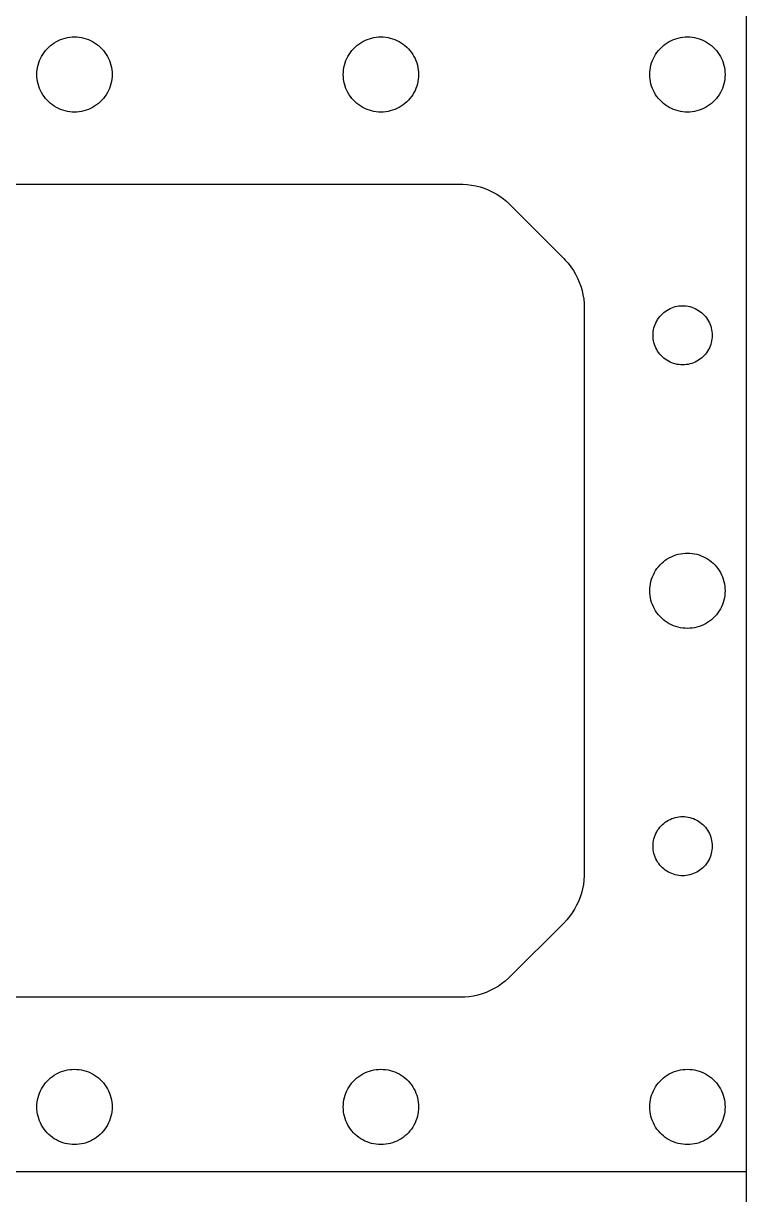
# Model space of a CAD drawing. Extents: x 0 to 125, y 0 to 432.
# Drawn here: x 57.7 to 125, y 105.9 to 214.8 of the extents above; entities that cross this region are included whole.
import ezdxf

# ---------------------------------------------------------------- set-up
doc = ezdxf.new("R2010")
doc.units = 0
doc.layers.add('LAYER_1', color=7, linetype='CONTINUOUS')

msp = doc.modelspace()

# ---------------------------------------------------------------- linework, layer by layer
at = {"layer": 'LAYER_1', "color": 7}
for p, q in [((124.999998, 0.000007), (124.999998, 432.000035)), ((61.844176, 213.438013), (62.061339, 213.472413)), ((62.061339, 213.472413), (62.280242, 213.493128)), ((62.280242, 213.493114), (62.499999, 213.500015)), ((62.499999, 213.500015), (62.719756, 213.4931)), ((62.719756, 213.493114), (62.938659, 213.472399)), ((62.938659, 213.472413), (63.155822, 213.438013)), ((90.344199, 213.438013), (90.561299, 213.472413)), ((90.561299, 213.472413), (90.780198, 213.493128)), ((90.780198, 213.493114), (90.999999, 213.500029)), ((90.999999, 213.500015), (91.219799, 213.4931)), ((91.219799, 213.493114), (91.438699, 213.472399)), ((91.438699, 213.472413), (91.655798, 213.438013)), ((118.844198, 213.438013), (119.061298, 213.472413)), ((119.061298, 213.472413), (119.280198, 213.493128)), ((119.280198, 213.493114), (119.499998, 213.500029)), ((119.499998, 213.500015), (119.719798, 213.4931)), ((119.719798, 213.493114), (119.938698, 213.472399)), ((119.938698, 213.472413), (120.155798, 213.438013)), ((59.803209, 212.231014), (59.948619, 212.395916)), ((59.948619, 212.395916), (60.104099, 212.551415)), ((60.104099, 212.551415), (60.269029, 212.696816)), ((60.269029, 212.696816), (60.442759, 212.831614)), ((60.442759, 212.831614), (60.624619, 212.955114)), ((60.624619, 212.955114), (60.813869, 213.067114)), ((60.813869, 213.067114), (61.009779, 213.166913)), ((61.009779, 213.166913), (61.211579, 213.254216)), ((61.211579, 213.254216), (61.418439, 213.328714)), ((61.418439, 213.328714), (61.629592, 213.390016)), ((61.629592, 213.390016), (61.844176, 213.438013)), ((63.155822, 213.438013), (63.370406, 213.390016)), ((63.370406, 213.390016), (63.581559, 213.328714)), ((63.581559, 213.328714), (63.788419, 213.254216)), ((63.788419, 213.254216), (63.990219, 213.166913)), ((63.990219, 213.166913), (64.186129, 213.067114)), ((64.186129, 213.067114), (64.375379, 212.955114)), ((64.375379, 212.955114), (64.557239, 212.831614)), ((64.557239, 212.831614), (64.730969, 212.696816)), ((64.730969, 212.696816), (64.895899, 212.551415)), ((64.895899, 212.551415), (65.051379, 212.395916)), ((65.051379, 212.395916), (65.196789, 212.231014)), ((88.303199, 212.231014), (88.448599, 212.395916)), ((88.448599, 212.395916), (88.604099, 212.551415)), ((88.604099, 212.551415), (88.768999, 212.696816)), ((88.768999, 212.696816), (88.942699, 212.831614)), ((88.942699, 212.831614), (89.124599, 212.955114)), ((89.124599, 212.955114), (89.313899, 213.067114)), ((89.313899, 213.067114), (89.509799, 213.166913)), ((89.509799, 213.166913), (89.711599, 213.254216)), ((89.711599, 213.254216), (89.918399, 213.328714)), ((89.918399, 213.328714), (90.129599, 213.390016)), ((90.129599, 213.390016), (90.344199, 213.438013)), ((91.655798, 213.438013), (91.8704, 213.390016)), ((91.8704, 213.390016), (92.081598, 213.328714)), ((92.081598, 213.328714), (92.2884, 213.254216)), ((92.2884, 213.254216), (92.4902, 213.166913)), ((92.4902, 213.166913), (92.686099, 213.067114)), ((92.686099, 213.067114), (92.875399, 212.955114)), ((92.875399, 212.955114), (93.057198, 212.831614)), ((93.057198, 212.831614), (93.230999, 212.696816)), ((93.230999, 212.696816), (93.395899, 212.551415)), ((93.395899, 212.551415), (93.5514, 212.395916)), ((93.5514, 212.395916), (93.696798, 212.231014)), ((116.803198, 212.231014), (116.948599, 212.395916)), ((116.948599, 212.395916), (117.104098, 212.551415)), ((117.104098, 212.551415), (117.269, 212.696816)), ((117.269, 212.696816), (117.4427, 212.831614)), ((117.4427, 212.831614), (117.6246, 212.955114)), ((117.6246, 212.955114), (117.813898, 213.067114)), ((117.813898, 213.067114), (118.0098, 213.166913)), ((118.0098, 213.166913), (118.2116, 213.254216)), ((118.2116, 213.254216), (118.418398, 213.328714)), ((118.418398, 213.328714), (118.629599, 213.390016)), ((118.629599, 213.390016), (118.844198, 213.438013)), ((120.155798, 213.438013), (120.3704, 213.390016)), ((120.3704, 213.390016), (120.581601, 213.328714)), ((120.581601, 213.328714), (120.788399, 213.254216)), ((120.788399, 213.254216), (120.990199, 213.166913)), ((120.990199, 213.166913), (121.186098, 213.067114)), ((121.186098, 213.067114), (121.375399, 212.955114)), ((121.375399, 212.955114), (121.557198, 212.831614)), ((121.557198, 212.831614), (121.730999, 212.696816)), ((121.730999, 212.696816), (121.895898, 212.551415)), ((121.895898, 212.551415), (122.0514, 212.395916)), ((122.0514, 212.395916), (122.196798, 212.231014)), ((59.171309, 211.081616), (59.245789, 211.288414)), ((59.245789, 211.288414), (59.333109, 211.490214)), ((59.333109, 211.490214), (59.432939, 211.686116)), ((59.432939, 211.686116), (59.544859, 211.875414)), ((59.544859, 211.875414), (59.668439, 212.057216)), ((59.668439, 212.057216), (59.803209, 212.231014)), ((65.196789, 212.231014), (65.331559, 212.057216)), ((65.331559, 212.057216), (65.455139, 211.875414)), ((65.455139, 211.875414), (65.567059, 211.686116)), ((65.567059, 211.686116), (65.666889, 211.490214)), ((65.666889, 211.490214), (65.754209, 211.288414)), ((65.754209, 211.288414), (65.828689, 211.081616)), ((87.671299, 211.081616), (87.745799, 211.288414)), ((87.745799, 211.288414), (87.833099, 211.490214)), ((87.833099, 211.490214), (87.932899, 211.686116)), ((87.932899, 211.686116), (88.044799, 211.875414)), ((88.044799, 211.875414), (88.168399, 212.057216)), ((88.168399, 212.057216), (88.303199, 212.231014)), ((93.696798, 212.231014), (93.831599, 212.057216)), ((93.831599, 212.057216), (93.9551, 211.875414)), ((93.9551, 211.875414), (94.067099, 211.686116)), ((94.067099, 211.686116), (94.166899, 211.490214)), ((94.166899, 211.490214), (94.254199, 211.288414)), ((94.254199, 211.288414), (94.3287, 211.081616)), ((116.1713, 211.081616), (116.245798, 211.288414)), ((116.245798, 211.288414), (116.333098, 211.490214)), ((116.333098, 211.490214), (116.4329, 211.686116)), ((116.4329, 211.686116), (116.544798, 211.875414)), ((116.544798, 211.875414), (116.6684, 212.057216)), ((116.6684, 212.057216), (116.803198, 212.231014)), ((122.196798, 212.231014), (122.331599, 212.057216)), ((122.331599, 212.057216), (122.455099, 211.875414)), ((122.455099, 211.875414), (122.567099, 211.686116)), ((122.567099, 211.686116), (122.666898, 211.490214)), ((122.666898, 211.490214), (122.754198, 211.288414)), ((122.754198, 211.288414), (122.828699, 211.081616)), ((58.999999, 210.000016), (59.006908, 210.219813)), ((59.006909, 210.219813), (59.027599, 210.438713)), ((59.027599, 210.438713), (59.061999, 210.655816)), ((59.061999, 210.655816), (59.109969, 210.870415)), ((59.109969, 210.870415), (59.171309, 211.081616)), ((65.828689, 211.081616), (65.890029, 210.870415)), ((65.890029, 210.870415), (65.937999, 210.655816)), ((65.937999, 210.655816), (65.972399, 210.438713)), ((65.972399, 210.438713), (65.993089, 210.219813)), ((65.993089, 210.219813), (65.999998, 210.000016)), ((87.499999, 210.000016), (87.506899, 210.219813)), ((87.506899, 210.219813), (87.5276, 210.438713)), ((87.527599, 210.438713), (87.561999, 210.655816)), ((87.561999, 210.655816), (87.609999, 210.870415)), ((87.609999, 210.870415), (87.671299, 211.081616)), ((94.3287, 211.081616), (94.389998, 210.870415)), ((94.389998, 210.870415), (94.437999, 210.655816)), ((94.437999, 210.655816), (94.472399, 210.438713)), ((94.472399, 210.438713), (94.493086, 210.219813)), ((94.4931, 210.219813), (94.500014, 210.000016)), ((115.999999, 210.000016), (116.006886, 210.219813)), ((116.0069, 210.219813), (116.027587, 210.438713)), ((116.027598, 210.438713), (116.061998, 210.655816)), ((116.061998, 210.655816), (116.109998, 210.870415)), ((116.109998, 210.870415), (116.1713, 211.081616)), ((122.828699, 211.081616), (122.889998, 210.870415)), ((122.889998, 210.870415), (122.937998, 210.655816)), ((122.937998, 210.655816), (122.972398, 210.438713)), ((122.972398, 210.438713), (122.993113, 210.219813)), ((122.993099, 210.219813), (123.000014, 210.000016)), ((59.006909, 209.780216), (59, 210.000016)), ((59.027599, 209.561316), (59.006909, 209.780216)), ((59.061999, 209.344216), (59.027599, 209.561316)), ((59.109969, 209.129614), (59.061999, 209.344216)), ((59.171309, 208.918413), (59.109969, 209.129614)), ((65.890029, 209.129614), (65.828689, 208.918413)), ((65.937999, 209.344216), (65.890029, 209.129614)), ((65.972399, 209.561316), (65.937999, 209.344216)), ((65.993089, 209.780216), (65.9724, 209.561316)), ((65.999999, 210.000016), (65.99309, 209.780216)), ((87.506899, 209.780216), (87.499999, 210.000016)), ((87.527599, 209.561316), (87.506898, 209.780216)), ((87.561999, 209.344216), (87.527599, 209.561316)), ((87.609999, 209.129614), (87.561999, 209.344216)), ((87.671299, 208.918413), (87.609999, 209.129614)), ((94.389998, 209.129614), (94.3287, 208.918413)), ((94.437999, 209.344216), (94.389998, 209.129614)), ((94.472399, 209.561316), (94.437999, 209.344216)), ((94.4931, 209.780216), (94.472413, 209.561316)), ((94.5, 210.000016), (94.493086, 209.780216)), ((116.0069, 209.780216), (116.000014, 210.000016)), ((116.027598, 209.561316), (116.006911, 209.780216)), ((116.061998, 209.344216), (116.027598, 209.561316)), ((116.109998, 209.129614), (116.061998, 209.344216)), ((116.1713, 208.918413), (116.109998, 209.129614)), ((122.889998, 209.129614), (122.828699, 208.918413)), ((122.937998, 209.344216), (122.889998, 209.129614)), ((122.972398, 209.561316), (122.937998, 209.344216)), ((122.993099, 209.780216), (122.972384, 209.561316)), ((123, 210.000016), (122.993085, 209.780216)), ((59.245789, 208.711615), (59.171309, 208.918413)), ((59.333109, 208.509815), (59.245789, 208.711615)), ((59.432939, 208.313916), (59.333109, 208.509815)), ((59.544859, 208.124615), (59.432939, 208.313916)), ((59.668439, 207.942715), (59.544859, 208.124615)), ((65.455139, 208.124615), (65.331559, 207.942715)), ((65.567059, 208.313916), (65.455139, 208.124615)), ((65.666889, 208.509815), (65.567059, 208.313916)), ((65.754209, 208.711615), (65.666889, 208.509815)), ((65.828689, 208.918413), (65.754209, 208.711615)), ((87.745799, 208.711615), (87.671299, 208.918413)), ((87.833099, 208.509815), (87.745799, 208.711615)), ((87.932899, 208.313916), (87.833099, 208.509815)), ((88.044799, 208.124615), (87.932899, 208.313916)), ((88.168399, 207.942715), (88.044799, 208.124615)), ((93.9551, 208.124615), (93.831599, 207.942715)), ((94.067099, 208.313916), (93.9551, 208.124615)), ((94.166899, 208.509815), (94.067099, 208.313916)), ((94.254199, 208.711615), (94.166899, 208.509815)), ((94.3287, 208.918413), (94.254199, 208.711615)), ((116.245798, 208.711615), (116.1713, 208.918413)), ((116.333098, 208.509815), (116.245798, 208.711615)), ((116.4329, 208.313916), (116.333098, 208.509815)), ((116.544798, 208.124615), (116.4329, 208.313916)), ((116.6684, 207.942715), (116.544798, 208.124615)), ((122.455099, 208.124615), (122.331599, 207.942715)), ((122.567099, 208.313916), (122.455099, 208.124615)), ((122.666898, 208.509815), (122.567099, 208.313916)), ((122.754198, 208.711615), (122.666898, 208.509815)), ((122.828699, 208.918413), (122.754198, 208.711615)), ((59.803209, 207.769015), (59.668439, 207.942715)), ((59.948619, 207.604116), (59.803209, 207.769015)), ((60.104099, 207.448614), (59.948619, 207.604116)), ((60.269029, 207.303213), (60.104099, 207.448614)), ((60.442759, 207.168415), (60.269029, 207.303213)), ((60.624619, 207.044813), (60.442759, 207.168415)), ((60.813869, 206.932915), (60.624619, 207.044813)), ((61.009779, 206.833116), (60.813869, 206.932915)), ((64.186129, 206.932915), (63.990219, 206.833116)), ((64.375379, 207.044813), (64.186129, 206.932915)), ((64.557239, 207.168415), (64.375379, 207.044813)), ((64.730969, 207.303213), (64.557239, 207.168415)), ((64.895899, 207.448614), (64.730969, 207.303213)), ((65.051379, 207.604116), (64.895899, 207.448614)), ((65.196789, 207.769015), (65.051379, 207.604116)), ((65.331559, 207.942715), (65.196789, 207.769015)), ((88.303199, 207.769015), (88.168399, 207.942715)), ((88.448599, 207.604116), (88.303199, 207.769015)), ((88.604099, 207.448614), (88.448599, 207.604116)), ((88.768999, 207.303213), (88.604099, 207.448614)), ((88.942699, 207.168415), (88.768999, 207.303213)), ((89.124599, 207.044813), (88.942699, 207.168415)), ((89.313899, 206.932915), (89.124599, 207.044813)), ((89.509799, 206.833116), (89.313899, 206.932915)), ((92.686099, 206.932915), (92.4902, 206.833116)), ((92.875399, 207.044813), (92.686099, 206.932915)), ((93.057198, 207.168415), (92.875399, 207.044813)), ((93.230999, 207.303213), (93.057198, 207.168415)), ((93.395899, 207.448614), (93.230999, 207.303213)), ((93.5514, 207.604116), (93.395899, 207.448614)), ((93.696798, 207.769015), (93.5514, 207.604116)), ((93.831599, 207.942715), (93.696798, 207.769015)), ((116.803198, 207.769015), (116.6684, 207.942715)), ((116.948599, 207.604116), (116.803198, 207.769015)), ((117.104098, 207.448614), (116.948599, 207.604116)), ((117.269, 207.303213), (117.104098, 207.448614)), ((117.4427, 207.168415), (117.269, 207.303213)), ((117.6246, 207.044813), (117.4427, 207.168415)), ((117.813898, 206.932915), (117.6246, 207.044813)), ((118.0098, 206.833116), (117.813898, 206.932915)), ((121.186098, 206.932915), (120.990199, 206.833116)), ((121.375399, 207.044813), (121.186098, 206.932915)), ((121.557198, 207.168415), (121.375399, 207.044813)), ((121.730999, 207.303213), (121.557198, 207.168415)), ((121.895898, 207.448614), (121.730999, 207.303213)), ((122.0514, 207.604116), (121.895898, 207.448614)), ((122.196798, 207.769015), (122.0514, 207.604116)), ((122.331599, 207.942715), (122.196798, 207.769015)), ((61.211579, 206.745816), (61.009779, 206.833116)), ((61.418439, 206.671315), (61.211579, 206.745816)), ((61.629592, 206.610013), (61.418439, 206.671315)), ((61.844176, 206.562016), (61.629592, 206.610013)), ((62.061339, 206.527616), (61.844176, 206.562016)), ((62.280242, 206.506915), (62.061339, 206.52763)), ((62.499999, 206.500014), (62.280242, 206.506929)), ((62.719756, 206.506915), (62.499999, 206.500014)), ((62.938659, 206.527616), (62.719756, 206.506901)), ((63.155822, 206.562016), (62.938659, 206.527616)), ((63.370406, 206.610013), (63.155822, 206.562016)), ((63.581559, 206.671315), (63.370406, 206.610013)), ((63.788419, 206.745816), (63.581559, 206.671315)), ((63.990219, 206.833116), (63.788419, 206.745816)), ((89.711599, 206.745816), (89.509799, 206.833116)), ((89.918399, 206.671315), (89.711599, 206.745816)), ((90.129599, 206.610013), (89.918399, 206.671315)), ((90.344199, 206.562016), (90.129599, 206.610013)), ((90.561299, 206.527616), (90.344199, 206.562016)), ((90.780198, 206.506915), (90.561299, 206.52763)), ((90.999999, 206.500014), (90.780198, 206.506929)), ((91.219799, 206.506915), (90.999999, 206.5)), ((91.438699, 206.527616), (91.219799, 206.506901)), ((91.655798, 206.562016), (91.438699, 206.527616)), ((91.8704, 206.610013), (91.655798, 206.562016)), ((92.081598, 206.671315), (91.8704, 206.610013)), ((92.2884, 206.745816), (92.081598, 206.671315)), ((92.4902, 206.833116), (92.2884, 206.745816)), ((118.2116, 206.745816), (118.0098, 206.833116)), ((118.418398, 206.671315), (118.2116, 206.745816)), ((118.629599, 206.610013), (118.418398, 206.671315)), ((118.844198, 206.562016), (118.629599, 206.610013)), ((119.061298, 206.527616), (118.844198, 206.562016)), ((119.280198, 206.506915), (119.061298, 206.52763)), ((119.499998, 206.500014), (119.280198, 206.506929)), ((119.719798, 206.506915), (119.499998, 206.5)), ((119.938698, 206.527616), (119.719798, 206.506901)), ((120.155798, 206.562016), (119.938698, 206.527616)), ((120.3704, 206.610013), (120.155798, 206.562016)), ((120.581601, 206.671315), (120.3704, 206.610013)), ((120.788399, 206.745816), (120.581601, 206.671315)), ((120.990199, 206.833116), (120.788399, 206.745816)), ((26.598601, 199.801814), (98.401398, 199.801814)), ((98.401398, 199.801814), (98.605498, 199.798625)), ((98.605498, 199.798614), (99.0131, 199.772904)), ((99.0131, 199.772915), (99.418199, 199.721714)), ((99.418199, 199.721714), (99.819299, 199.645215)), ((99.819299, 199.645215), (100.2148, 199.543714)), ((100.2148, 199.543714), (100.6032, 199.417515)), ((100.6032, 199.417515), (100.9828, 199.267215)), ((100.9828, 199.267215), (101.352299, 199.093315)), ((101.352299, 199.093315), (101.710098, 198.896615)), ((101.710098, 198.896615), (102.0549, 198.677814)), ((102.0549, 198.677814), (102.3853, 198.437815)), ((102.3853, 198.437815), (102.699899, 198.177515)), ((102.699899, 198.177515), (102.997598, 197.897915)), ((102.997598, 197.897915), (107.9976, 192.897914)), ((107.9976, 192.897914), (108.139698, 192.751313)), ((108.139698, 192.751313), (108.409698, 192.445015)), ((108.409698, 192.445015), (108.659998, 192.122415)), ((108.659998, 192.122415), (108.889498, 191.784615)), ((108.889498, 191.784615), (109.0974, 191.433214)), ((109.0974, 191.433214), (109.282698, 191.069314)), ((109.282698, 191.069314), (109.4449, 190.694613)), ((109.4449, 190.694613), (109.5832, 190.310416)), ((109.5832, 190.310416), (109.697198, 189.918214)), ((109.697198, 189.918214), (109.7862, 189.519714)), ((109.7862, 189.519714), (109.850098, 189.116415)), ((109.850098, 189.116415), (109.8885, 188.709914)), ((109.8885, 188.709914), (109.901397, 188.301815)), ((118.200198, 188.365414), (118.3661, 188.413614)), ((118.3661, 188.413614), (118.534699, 188.451314)), ((118.534699, 188.451314), (118.7053, 188.478322)), ((118.7053, 188.478314), (118.8773, 188.494626)), ((118.8773, 188.494615), (119.05, 188.500005)), ((119.05, 188.500014), (119.222698, 188.494623)), ((119.222698, 188.494615), (119.394698, 188.478302)), ((119.394698, 188.478314), (119.565299, 188.451305)), ((119.565299, 188.451314), (119.733898, 188.413614)), ((119.733898, 188.413614), (119.8998, 188.365414)), ((109.9014, 188.301815), (109.9014, 135.698203)), ((116.728099, 187.223514), (116.8252, 187.366415)), ((116.8252, 187.366415), (116.931099, 187.502914)), ((116.931099, 187.502914), (117.0453, 187.632513)), ((117.0453, 187.632513), (117.167499, 187.754716)), ((117.167499, 187.754716), (117.297098, 187.868914)), ((117.297098, 187.868914), (117.433598, 187.974815)), ((117.433598, 187.974815), (117.576498, 188.071914)), ((117.576498, 188.071914), (117.725198, 188.159815)), ((117.725198, 188.159815), (117.8791, 188.238315)), ((117.8791, 188.238315), (118.037599, 188.306915)), ((118.037599, 188.306915), (118.200198, 188.365414)), ((119.8998, 188.365414), (120.0623, 188.306915)), ((120.0623, 188.306915), (120.220898, 188.238315)), ((120.220898, 188.238315), (120.374799, 188.159815)), ((120.374799, 188.159815), (120.5235, 188.071914)), ((120.5235, 188.071914), (120.6664, 187.974815)), ((120.6664, 187.974815), (120.8029, 187.868914)), ((120.8029, 187.868914), (120.932499, 187.754716)), ((120.932499, 187.754716), (121.054698, 187.632513)), ((121.054698, 187.632513), (121.168899, 187.502914)), ((121.168899, 187.502914), (121.274798, 187.366415)), ((121.274798, 187.366415), (121.371899, 187.223514)), ((116.321699, 186.094716), (116.348708, 186.265316)), ((116.348699, 186.265316), (116.386398, 186.433916)), ((116.386398, 186.433916), (116.434599, 186.599814)), ((116.434599, 186.599814), (116.493098, 186.762315)), ((116.493098, 186.762315), (116.561698, 186.920916)), ((116.561698, 186.920916), (116.640198, 187.074814)), ((116.640198, 187.074814), (116.728099, 187.223514)), ((121.371899, 187.223514), (121.4598, 187.074814)), ((121.4598, 187.074814), (121.5383, 186.920916)), ((121.5383, 186.920916), (121.6069, 186.762315)), ((121.6069, 186.762315), (121.665399, 186.599814)), ((121.665399, 186.599814), (121.7136, 186.433916)), ((121.7136, 186.433916), (121.751299, 186.265316)), ((121.751299, 186.265316), (121.778308, 186.094716)), ((116.299999, 185.750015), (116.305389, 185.922715)), ((116.305398, 185.577315), (116.300007, 185.750015)), ((116.321699, 185.405314), (116.305386, 185.577315)), ((116.305398, 185.922715), (116.32171, 186.094716)), ((116.348699, 185.234714), (116.32169, 185.405314)), ((116.386398, 185.066114), (116.348699, 185.234714)), ((121.751299, 185.234714), (121.7136, 185.066114)), ((121.778299, 185.405314), (121.75129, 185.234714)), ((121.7946, 185.577315), (121.778288, 185.405314)), ((121.778299, 186.094716), (121.794611, 185.922715)), ((121.7946, 185.922715), (121.799991, 185.750015)), ((121.799999, 185.750015), (121.794609, 185.577315)), ((116.434599, 184.900216), (116.386398, 185.066114)), ((116.493098, 184.737715), (116.434599, 184.900216)), ((116.561698, 184.579115), (116.493098, 184.737715)), ((116.640198, 184.425216), (116.561698, 184.579115)), ((116.728099, 184.276516), (116.640198, 184.425216)), ((116.8252, 184.133616), (116.728099, 184.276516)), ((116.931099, 183.997116), (116.8252, 184.133616)), ((121.274798, 184.133616), (121.168899, 183.997116)), ((121.371899, 184.276516), (121.274798, 184.133616)), ((121.4598, 184.425216), (121.371899, 184.276516)), ((121.5383, 184.579115), (121.4598, 184.425216)), ((121.6069, 184.737715), (121.5383, 184.579115)), ((121.665399, 184.900216), (121.6069, 184.737715)), ((121.7136, 185.066114), (121.665399, 184.900216)), ((117.0453, 183.867514), (116.931099, 183.997116)), ((117.167499, 183.745314), (117.0453, 183.867514)), ((117.297098, 183.631113), (117.167499, 183.745314)), ((117.433598, 183.525215), (117.297098, 183.631113)), ((117.576498, 183.428114), (117.433598, 183.525215)), ((117.725198, 183.340114), (117.576498, 183.428114)), ((117.8791, 183.261715), (117.725198, 183.340114)), ((118.037599, 183.193116), (117.8791, 183.261715)), ((118.200198, 183.134614), (118.037599, 183.193116)), ((118.3661, 183.086416), (118.200198, 183.134614)), ((118.534699, 183.048714), (118.3661, 183.086416)), ((118.7053, 183.021714), (118.534699, 183.048722)), ((118.8773, 183.005415), (118.7053, 183.021728)), ((119.05, 183.000014), (118.8773, 183.005404)), ((119.222698, 183.005415), (119.05, 183.000025)), ((119.394698, 183.021714), (119.222698, 183.005401)), ((119.565299, 183.048714), (119.394698, 183.021705)), ((119.733898, 183.086416), (119.565299, 183.048714)), ((119.8998, 183.134614), (119.733898, 183.086416)), ((120.0623, 183.193116), (119.8998, 183.134614)), ((120.220898, 183.261715), (120.0623, 183.193116)), ((120.374799, 183.340114), (120.220898, 183.261715)), ((120.5235, 183.428114), (120.374799, 183.340114)), ((120.6664, 183.525215), (120.5235, 183.428114)), ((120.8029, 183.631113), (120.6664, 183.525215)), ((120.932499, 183.745314), (120.8029, 183.631113)), ((121.054698, 183.867514), (120.932499, 183.745314)), ((121.168899, 183.997116), (121.054698, 183.867514)), ((116.948599, 164.395913), (117.104098, 164.55139)), ((117.104098, 164.55139), (117.269, 164.69679)), ((117.269, 164.69679), (117.4427, 164.83158)), ((117.4427, 164.83158), (117.6246, 164.955165)), ((117.6246, 164.955165), (117.813898, 165.067066)), ((117.813898, 165.067066), (118.0098, 165.166916)), ((118.0098, 165.166916), (118.2116, 165.254236)), ((118.2116, 165.254236), (118.418398, 165.328714)), ((118.418398, 165.328714), (118.629599, 165.390041)), ((118.629599, 165.390041), (118.844198, 165.438019)), ((118.844198, 165.438019), (119.061298, 165.472422)), ((119.061298, 165.472422), (119.280198, 165.493024)), ((119.280198, 165.493109), (119.499998, 165.499882)), ((119.499998, 165.500023), (119.719798, 165.49325)), ((119.719798, 165.493109), (119.938698, 165.472506)), ((119.938698, 165.472422), (120.155798, 165.438019)), ((120.155798, 165.438019), (120.3704, 165.390041)), ((120.3704, 165.390041), (120.581601, 165.328714)), ((120.581601, 165.328714), (120.788399, 165.254236)), ((120.788399, 165.254236), (120.990199, 165.166916)), ((120.990199, 165.166916), (121.186098, 165.067066)), ((121.186098, 165.067066), (121.375399, 164.955165)), ((121.375399, 164.955165), (121.557198, 164.83158)), ((121.557198, 164.83158), (121.730999, 164.69679)), ((121.730999, 164.69679), (121.895898, 164.55139)), ((121.895898, 164.55139), (122.0514, 164.395913)), ((116.245798, 163.288445), (116.333098, 163.490234)), ((116.333098, 163.490234), (116.4329, 163.686153)), ((116.4329, 163.686153), (116.544798, 163.875383)), ((116.544798, 163.875383), (116.6684, 164.057247)), ((116.6684, 164.057247), (116.803198, 164.230983)), ((116.803198, 164.230983), (116.948599, 164.395913)), ((122.0514, 164.395913), (122.196798, 164.230983)), ((122.196798, 164.230983), (122.331599, 164.057247)), ((122.331599, 164.057247), (122.455099, 163.875383)), ((122.455099, 163.875383), (122.567099, 163.686153)), ((122.567099, 163.686153), (122.666898, 163.490234)), ((122.666898, 163.490234), (122.754198, 163.288445)), ((116.0069, 162.219782), (116.027587, 162.438674)), ((116.027598, 162.438674), (116.061998, 162.655844)), ((116.061998, 162.655844), (116.109998, 162.870418)), ((116.109998, 162.870418), (116.1713, 163.081576)), ((116.1713, 163.081576), (116.245798, 163.288445)), ((122.754198, 163.288445), (122.828699, 163.081576)), ((122.828699, 163.081576), (122.889998, 162.870418)), ((122.889998, 162.870418), (122.937998, 162.655844)), ((122.937998, 162.655844), (122.972398, 162.438674)), ((122.972398, 162.438674), (122.993113, 162.219782)), ((115.999999, 162.000016), (116.006886, 162.219782)), ((116.0069, 161.78025), (116.000014, 162.000016)), ((116.027598, 161.561358), (116.006911, 161.78025)), ((116.061998, 161.344188), (116.027598, 161.561358)), ((116.109998, 161.129614), (116.061998, 161.344188)), ((122.937998, 161.344188), (122.889998, 161.129614)), ((122.972398, 161.561358), (122.937998, 161.344188)), ((122.993099, 161.78025), (122.972384, 161.561358)), ((123, 162.000016), (122.993085, 161.78025)), ((122.993099, 162.219782), (123.000014, 162.000016)), ((116.1713, 160.918456), (116.109998, 161.129614)), ((116.245798, 160.711587), (116.1713, 160.918456)), ((116.333098, 160.509798), (116.245798, 160.711587)), ((116.4329, 160.313879), (116.333098, 160.509798)), ((116.544798, 160.124621), (116.4329, 160.313879)), ((116.6684, 159.942785), (116.544798, 160.124621)), ((122.455099, 160.124621), (122.331599, 159.942785)), ((122.567099, 160.313879), (122.455099, 160.124621)), ((122.666898, 160.509798), (122.567099, 160.313879)), ((122.754198, 160.711587), (122.666898, 160.509798)), ((122.828699, 160.918456), (122.754198, 160.711587)), ((122.889998, 161.129614), (122.828699, 160.918456)), ((116.803198, 159.769049), (116.6684, 159.942785)), ((116.948599, 159.604119), (116.803198, 159.769049)), ((117.104098, 159.448642), (116.948599, 159.604119)), ((117.269, 159.303213), (117.104098, 159.448642)), ((117.4427, 159.168452), (117.269, 159.303213)), ((117.6246, 159.044867), (117.4427, 159.168452)), ((117.813898, 158.932966), (117.6246, 159.044867)), ((121.375399, 159.044867), (121.186098, 158.932966)), ((121.557198, 159.168452), (121.375399, 159.044867)), ((121.730999, 159.303213), (121.557198, 159.168452)), ((121.895898, 159.448642), (121.730999, 159.303213)), ((122.0514, 159.604119), (121.895898, 159.448642)), ((122.196798, 159.769049), (122.0514, 159.604119)), ((122.331599, 159.942785), (122.196798, 159.769049)), ((118.0098, 158.833116), (117.813898, 158.932966)), ((118.2116, 158.745796), (118.0098, 158.833116)), ((118.418398, 158.671318), (118.2116, 158.745796)), ((118.629599, 158.609991), (118.418398, 158.671318)), ((118.844198, 158.562013), (118.629599, 158.609991)), ((119.061298, 158.52761), (118.844198, 158.562013)), ((119.280198, 158.506923), (119.061298, 158.527526)), ((119.499998, 158.500009), (119.280198, 158.506782)), ((119.719798, 158.506923), (119.499998, 158.50015)), ((119.938698, 158.52761), (119.719798, 158.507008)), ((120.155798, 158.562013), (119.938698, 158.52761)), ((120.3704, 158.609991), (120.155798, 158.562013)), ((120.581601, 158.671318), (120.3704, 158.609991)), ((120.788399, 158.745796), (120.581601, 158.671318)), ((120.990199, 158.833116), (120.788399, 158.745796)), ((121.186098, 158.932966), (120.990199, 158.833116)), ((117.433598, 140.474814), (117.576498, 140.571927)), ((117.576498, 140.571927), (117.725198, 140.659924)), ((117.725198, 140.659924), (117.8791, 140.738325)), ((117.8791, 140.738325), (118.037599, 140.806905)), ((118.037599, 140.806905), (118.200198, 140.86541)), ((118.200198, 140.86541), (118.3661, 140.913613)), ((118.3661, 140.913613), (118.534699, 140.951318)), ((118.534699, 140.951318), (118.7053, 140.978412)), ((118.7053, 140.978327), (118.8773, 140.994696)), ((118.8773, 140.994611), (119.05, 140.999973)), ((119.05, 141.000002), (119.222698, 140.994639)), ((119.222698, 140.994611), (119.394698, 140.978242)), ((119.394698, 140.978327), (119.565299, 140.951234)), ((119.565299, 140.951318), (119.733898, 140.913613)), ((119.733898, 140.913613), (119.8998, 140.86541)), ((119.8998, 140.86541), (120.0623, 140.806905)), ((120.0623, 140.806905), (120.220898, 140.738325)), ((120.220898, 140.738325), (120.374799, 140.659924)), ((120.374799, 140.659924), (120.5235, 140.571927)), ((120.5235, 140.571927), (120.6664, 140.474814)), ((116.493098, 139.262303), (116.561698, 139.420912)), ((116.561698, 139.420912), (116.640198, 139.574808)), ((116.640198, 139.574808), (116.728099, 139.72351)), ((116.728099, 139.72351), (116.8252, 139.866428)), ((116.8252, 139.866428), (116.931099, 140.00291)), ((116.931099, 140.00291), (117.0453, 140.132507)), ((117.0453, 140.132507), (117.167499, 140.254709)), ((117.167499, 140.254709), (117.297098, 140.368924)), ((117.297098, 140.368924), (117.433598, 140.474814)), ((120.6664, 140.474814), (120.8029, 140.368924)), ((120.8029, 140.368924), (120.932499, 140.254709)), ((120.932499, 140.254709), (121.054698, 140.132507)), ((121.054698, 140.132507), (121.168899, 140.00291)), ((121.168899, 140.00291), (121.274798, 139.866428)), ((121.274798, 139.866428), (121.371899, 139.72351)), ((121.371899, 139.72351), (121.4598, 139.574808)), ((121.4598, 139.574808), (121.5383, 139.420912)), ((121.5383, 139.420912), (121.6069, 139.262303)), ((116.299999, 138.250028), (116.305389, 138.42272)), ((116.305398, 138.42272), (116.32171, 138.594706)), ((116.321699, 138.594706), (116.348708, 138.76531)), ((116.348699, 138.76531), (116.386398, 138.933909)), ((116.386398, 138.933909), (116.434599, 139.099828)), ((116.434599, 139.099828), (116.493098, 139.262303)), ((121.6069, 139.262303), (121.665399, 139.099828)), ((121.665399, 139.099828), (121.7136, 138.933909)), ((121.7136, 138.933909), (121.751299, 138.76531)), ((121.751299, 138.76531), (121.778308, 138.594706)), ((121.778299, 138.594706), (121.794611, 138.42272)), ((121.7946, 138.42272), (121.799991, 138.250028)), ((116.305398, 138.077308), (116.300007, 138.250028)), ((116.321699, 137.905322), (116.305386, 138.077308)), ((116.348699, 137.734719), (116.32169, 137.905322)), ((116.386398, 137.566119), (116.348699, 137.734719)), ((116.434599, 137.400201), (116.386398, 137.566119)), ((116.493098, 137.237725), (116.434599, 137.400201)), ((116.561698, 137.079116), (116.493098, 137.237725)), ((121.6069, 137.237725), (121.5383, 137.079116)), ((121.665399, 137.400201), (121.6069, 137.237725)), ((121.7136, 137.566119), (121.665399, 137.400201)), ((121.751299, 137.734719), (121.7136, 137.566119)), ((121.778299, 137.905322), (121.75129, 137.734719)), ((121.7946, 138.077308), (121.778288, 137.905322)), ((121.799999, 138.250028), (121.794609, 138.077308)), ((116.640198, 136.925221), (116.561698, 137.079116)), ((116.728099, 136.776518), (116.640198, 136.925221)), ((116.8252, 136.6336), (116.728099, 136.776518)), ((116.931099, 136.497118), (116.8252, 136.6336)), ((117.0453, 136.367521), (116.931099, 136.497118)), ((117.167499, 136.245319), (117.0453, 136.367521)), ((117.297098, 136.131104), (117.167499, 136.245319)), ((117.433598, 136.025214), (117.297098, 136.131104)), ((120.8029, 136.131104), (120.6664, 136.025214)), ((120.932499, 136.245319), (120.8029, 136.131104)), ((121.054698, 136.367521), (120.932499, 136.245319)), ((121.168899, 136.497118), (121.054698, 136.367521)), ((121.274798, 136.6336), (121.168899, 136.497118)), ((121.371899, 136.776518), (121.274798, 136.6336)), ((121.4598, 136.925221), (121.371899, 136.776518)), ((121.5383, 137.079116), (121.4598, 136.925221)), ((109.872498, 135.086515), (109.8213, 134.681413)), ((109.8982, 135.494128), (109.872489, 135.086515)), ((109.9014, 135.698203), (109.898211, 135.494128)), ((117.576498, 135.928101), (117.433598, 136.025214)), ((117.725198, 135.840217), (117.576498, 135.928101)), ((117.8791, 135.761703), (117.725198, 135.840217)), ((118.037599, 135.693123), (117.8791, 135.761703)), ((118.200198, 135.634618), (118.037599, 135.693123)), ((118.3661, 135.586415), (118.200198, 135.634618)), ((118.534699, 135.54871), (118.3661, 135.586415)), ((118.7053, 135.521701), (118.534699, 135.548795)), ((118.8773, 135.505417), (118.7053, 135.521786)), ((119.05, 135.500027), (118.8773, 135.505389)), ((119.222698, 135.505417), (119.05, 135.500055)), ((119.394698, 135.521701), (119.222698, 135.505332)), ((119.565299, 135.54871), (119.394698, 135.521617)), ((119.733898, 135.586415), (119.565299, 135.54871)), ((119.8998, 135.634618), (119.733898, 135.586415)), ((120.0623, 135.693123), (119.8998, 135.634618)), ((120.220898, 135.761703), (120.0623, 135.693123)), ((120.374799, 135.840217), (120.220898, 135.761703)), ((120.5235, 135.928101), (120.374799, 135.840217)), ((120.6664, 136.025214), (120.5235, 135.928101)), ((109.744798, 134.280319), (109.643299, 133.884812)), ((109.8213, 134.681413), (109.744798, 134.280319)), ((109.366798, 133.116801), (109.192898, 132.747316)), ((109.517098, 133.496418), (109.366798, 133.116801)), ((109.643299, 133.884812), (109.517098, 133.496418)), ((108.777399, 132.044724), (108.5374, 131.714326)), ((108.996198, 132.389514), (108.777399, 132.044724)), ((109.192898, 132.747316), (108.996198, 132.389514)), ((107.9976, 131.102101), (102.997598, 126.102111)), ((108.277098, 131.399705), (107.9976, 131.102101)), ((108.5374, 131.714326), (108.277098, 131.399705)), ((102.221998, 125.439623), (101.884198, 125.21012)), ((102.544598, 125.689926), (102.221998, 125.439623)), ((102.850899, 125.959928), (102.544598, 125.689926)), ((102.997598, 126.102111), (102.850899, 125.959928)), ((98.401398, 124.198212), (26.598601, 124.198212)), ((98.8095, 124.21111), (98.401398, 124.198127)), ((99.215998, 124.24952), (98.8095, 124.21111)), ((99.6193, 124.313415), (99.215998, 124.24952)), ((100.017899, 124.402513), (99.6193, 124.313415)), ((100.409999, 124.516418), (100.017899, 124.402513)), ((100.794199, 124.654706), (100.409999, 124.516418)), ((101.1689, 124.816928), (100.794199, 124.654706)), ((101.5328, 125.002207), (101.1689, 124.816928)), ((101.884198, 125.21012), (101.5328, 125.002207)), ((59.948619, 116.395925), (60.104099, 116.551401)), ((60.104099, 116.551401), (60.269029, 116.696802)), ((60.269029, 116.696802), (60.442759, 116.831619)), ((60.442759, 116.831619), (60.624619, 116.955204)), ((60.624619, 116.955204), (60.813869, 117.067106)), ((60.813869, 117.067106), (61.009779, 117.166928)), ((61.009779, 117.166928), (61.211579, 117.254219)), ((61.211579, 117.254219), (61.418439, 117.328726)), ((61.418439, 117.328726), (61.629592, 117.390024)), ((61.629592, 117.390024), (61.844176, 117.438002)), ((61.844176, 117.438002), (62.061339, 117.472405)), ((62.061339, 117.472405), (62.280242, 117.493007)), ((62.280242, 117.49312), (62.499999, 117.500006)), ((62.499999, 117.500006), (62.719756, 117.493233)), ((62.719756, 117.49312), (62.938659, 117.472518)), ((62.938659, 117.472405), (63.155822, 117.438002)), ((63.155822, 117.438002), (63.370406, 117.390024)), ((63.370406, 117.390024), (63.581559, 117.328726)), ((63.581559, 117.328726), (63.788419, 117.254219)), ((63.788419, 117.254219), (63.990219, 117.166928)), ((63.990219, 117.166928), (64.186129, 117.067106)), ((64.186129, 117.067106), (64.375379, 116.955204)), ((64.375379, 116.955204), (64.557239, 116.831619)), ((64.557239, 116.831619), (64.730969, 116.696802)), ((64.730969, 116.696802), (64.895899, 116.551401)), ((64.895899, 116.551401), (65.051379, 116.395925)), ((88.448599, 116.395925), (88.604099, 116.551401)), ((88.604099, 116.551401), (88.768999, 116.696802)), ((88.768999, 116.696802), (88.942699, 116.831619)), ((88.942699, 116.831619), (89.124599, 116.955204)), ((89.124599, 116.955204), (89.313899, 117.067106)), ((89.313899, 117.067106), (89.509799, 117.166928)), ((89.509799, 117.166928), (89.711599, 117.254219)), ((89.711599, 117.254219), (89.918399, 117.328726)), ((89.918399, 117.328726), (90.129599, 117.390024)), ((90.129599, 117.390024), (90.344199, 117.438002)), ((90.344199, 117.438002), (90.561299, 117.472405)), ((90.561299, 117.472405), (90.780198, 117.493007)), ((90.780198, 117.49312), (90.999999, 117.499893)), ((90.999999, 117.500006), (91.219799, 117.493233)), ((91.219799, 117.49312), (91.438699, 117.472518)), ((91.438699, 117.472405), (91.655798, 117.438002)), ((91.655798, 117.438002), (91.8704, 117.390024)), ((91.8704, 117.390024), (92.081598, 117.328726)), ((92.081598, 117.328726), (92.2884, 117.254219)), ((92.2884, 117.254219), (92.4902, 117.166928)), ((92.4902, 117.166928), (92.686099, 117.067106)), ((92.686099, 117.067106), (92.875399, 116.955204)), ((92.875399, 116.955204), (93.057198, 116.831619)), ((93.057198, 116.831619), (93.230999, 116.696802)), ((93.230999, 116.696802), (93.395899, 116.551401)), ((93.395899, 116.551401), (93.5514, 116.395925)), ((116.948599, 116.395925), (117.104098, 116.551401)), ((117.104098, 116.551401), (117.269, 116.696802)), ((117.269, 116.696802), (117.4427, 116.831619)), ((117.4427, 116.831619), (117.6246, 116.955204)), ((117.6246, 116.955204), (117.813898, 117.067106)), ((117.813898, 117.067106), (118.0098, 117.166928)), ((118.0098, 117.166928), (118.2116, 117.254219)), ((118.2116, 117.254219), (118.418398, 117.328726)), ((118.418398, 117.328726), (118.629599, 117.390024)), ((118.629599, 117.390024), (118.844198, 117.438002)), ((118.844198, 117.438002), (119.061298, 117.472405)), ((119.061298, 117.472405), (119.280198, 117.493007)), ((119.280198, 117.49312), (119.499998, 117.499893)), ((119.499998, 117.500006), (119.719798, 117.493233)), ((119.719798, 117.49312), (119.938698, 117.472518)), ((119.938698, 117.472405), (120.155798, 117.438002)), ((120.155798, 117.438002), (120.3704, 117.390024)), ((120.3704, 117.390024), (120.581601, 117.328726)), ((120.581601, 117.328726), (120.788399, 117.254219)), ((120.788399, 117.254219), (120.990199, 117.166928)), ((120.990199, 117.166928), (121.186098, 117.067106)), ((121.186098, 117.067106), (121.375399, 116.955204)), ((121.375399, 116.955204), (121.557198, 116.831619)), ((121.557198, 116.831619), (121.730999, 116.696802)), ((121.730999, 116.696802), (121.895898, 116.551401)), ((121.895898, 116.551401), (122.0514, 116.395925)), ((59.245789, 115.288428), (59.333109, 115.490217)), ((59.333109, 115.490217), (59.432939, 115.686108)), ((59.432939, 115.686108), (59.544859, 115.875422)), ((59.544859, 115.875422), (59.668439, 116.057314)), ((59.668439, 116.057314), (59.803209, 116.231022)), ((59.803209, 116.231022), (59.948619, 116.395925)), ((65.051379, 116.395925), (65.196789, 116.231022)), ((65.196789, 116.231022), (65.331559, 116.057314)), ((65.331559, 116.057314), (65.455139, 115.875422)), ((65.455139, 115.875422), (65.567059, 115.686108)), ((65.567059, 115.686108), (65.666889, 115.490217)), ((65.666889, 115.490217), (65.754209, 115.288428)), ((87.745799, 115.288428), (87.833099, 115.490217)), ((87.833099, 115.490217), (87.932899, 115.686108)), ((87.932899, 115.686108), (88.044799, 115.875422)), ((88.044799, 115.875422), (88.168399, 116.057314)), ((88.168399, 116.057314), (88.303199, 116.231022)), ((88.303199, 116.231022), (88.448599, 116.395925)), ((93.5514, 116.395925), (93.696798, 116.231022)), ((93.696798, 116.231022), (93.831599, 116.057314)), ((93.831599, 116.057314), (93.9551, 115.875422)), ((93.9551, 115.875422), (94.067099, 115.686108)), ((94.067099, 115.686108), (94.166899, 115.490217)), ((94.166899, 115.490217), (94.254199, 115.288428)), ((116.245798, 115.288428), (116.333098, 115.490217)), ((116.333098, 115.490217), (116.4329, 115.686108)), ((116.4329, 115.686108), (116.544798, 115.875422)), ((116.544798, 115.875422), (116.6684, 116.057314)), ((116.6684, 116.057314), (116.803198, 116.231022)), ((116.803198, 116.231022), (116.948599, 116.395925)), ((122.0514, 116.395925), (122.196798, 116.231022)), ((122.196798, 116.231022), (122.331599, 116.057314)), ((122.331599, 116.057314), (122.455099, 115.875422)), ((122.455099, 115.875422), (122.567099, 115.686108)), ((122.567099, 115.686108), (122.666898, 115.490217)), ((122.666898, 115.490217), (122.754198, 115.288428)), ((59.006909, 114.219822), (59.027599, 114.438714)), ((59.027599, 114.438714), (59.061999, 114.655827)), ((59.061999, 114.655827), (59.109969, 114.870429)), ((59.109969, 114.870429), (59.171309, 115.081616)), ((59.171309, 115.081616), (59.245789, 115.288428)), ((65.754209, 115.288428), (65.828689, 115.081616)), ((65.828689, 115.081616), (65.890029, 114.870429)), ((65.890029, 114.870429), (65.937999, 114.655827)), ((65.937999, 114.655827), (65.972399, 114.438714)), ((65.972399, 114.438714), (65.993089, 114.219822)), ((87.506899, 114.219822), (87.5276, 114.438714)), ((87.527599, 114.438714), (87.561999, 114.655827)), ((87.561999, 114.655827), (87.609999, 114.870429)), ((87.609999, 114.870429), (87.671299, 115.081616)), ((87.671299, 115.081616), (87.745799, 115.288428)), ((94.254199, 115.288428), (94.3287, 115.081616)), ((94.3287, 115.081616), (94.389998, 114.870429)), ((94.389998, 114.870429), (94.437999, 114.655827)), ((94.437999, 114.655827), (94.472399, 114.438714)), ((94.472399, 114.438714), (94.493086, 114.219822)), ((116.0069, 114.219822), (116.027587, 114.438714)), ((116.027598, 114.438714), (116.061998, 114.655827)), ((116.061998, 114.655827), (116.109998, 114.870429)), ((116.109998, 114.870429), (116.1713, 115.081616)), ((116.1713, 115.081616), (116.245798, 115.288428)), ((122.754198, 115.288428), (122.828699, 115.081616)), ((122.828699, 115.081616), (122.889998, 114.870429)), ((122.889998, 114.870429), (122.937998, 114.655827)), ((122.937998, 114.655827), (122.972398, 114.438714)), ((122.972398, 114.438714), (122.993113, 114.219822)), ((58.999999, 114.000027), (59.006908, 114.219822)), ((59.006909, 113.780204), (59, 114.000027)), ((59.027599, 113.561313), (59.006909, 113.780204)), ((59.061999, 113.344228), (59.027599, 113.561313)), ((59.109969, 113.129626), (59.061999, 113.344228)), ((65.937999, 113.344228), (65.890029, 113.129626)), ((65.972399, 113.561313), (65.937999, 113.344228)), ((65.993089, 113.780204), (65.9724, 113.561313)), ((65.993089, 114.219822), (65.999998, 114.000027)), ((65.999999, 114.000027), (65.99309, 113.780204)), ((87.499999, 114.000027), (87.506899, 114.219822)), ((87.506899, 113.780204), (87.499999, 114.000027)), ((87.527599, 113.561313), (87.506898, 113.780204)), ((87.561999, 113.344228), (87.527599, 113.561313)), ((87.609999, 113.129626), (87.561999, 113.344228)), ((94.437999, 113.344228), (94.389998, 113.129626)), ((94.472399, 113.561313), (94.437999, 113.344228)), ((94.4931, 113.780204), (94.472413, 113.561313)), ((94.5, 114.000027), (94.493086, 113.780204)), ((94.4931, 114.219822), (94.500014, 114.000027)), ((115.999999, 114.000027), (116.006886, 114.219822)), ((116.0069, 113.780204), (116.000014, 114.000027)), ((116.027598, 113.561313), (116.006911, 113.780204)), ((116.061998, 113.344228), (116.027598, 113.561313)), ((116.109998, 113.129626), (116.061998, 113.344228)), ((122.937998, 113.344228), (122.889998, 113.129626)), ((122.972398, 113.561313), (122.937998, 113.344228)), ((122.993099, 113.780204), (122.972384, 113.561313)), ((123, 114.000027), (122.993085, 113.780204)), ((122.993099, 114.219822), (123.000014, 114.000027)), ((59.171309, 112.918411), (59.109969, 113.129626)), ((59.245789, 112.711626), (59.171309, 112.918411)), ((59.333109, 112.509809), (59.245789, 112.711626)), ((59.432939, 112.313919), (59.333109, 112.509809)), ((59.544859, 112.124604), (59.432939, 112.313919)), ((65.567059, 112.313919), (65.455139, 112.124604)), ((65.666889, 112.509809), (65.567059, 112.313919)), ((65.754209, 112.711626), (65.666889, 112.509809)), ((65.828689, 112.918411), (65.754209, 112.711626)), ((65.890029, 113.129626), (65.828689, 112.918411)), ((87.671299, 112.918411), (87.609999, 113.129626)), ((87.745799, 112.711626), (87.671299, 112.918411)), ((87.833099, 112.509809), (87.745799, 112.711626)), ((87.932899, 112.313919), (87.833099, 112.509809)), ((88.044799, 112.124604), (87.932899, 112.313919)), ((94.067099, 112.313919), (93.9551, 112.124604)), ((94.166899, 112.509809), (94.067099, 112.313919)), ((94.254199, 112.711626), (94.166899, 112.509809)), ((94.3287, 112.918411), (94.254199, 112.711626)), ((94.389998, 113.129626), (94.3287, 112.918411)), ((116.1713, 112.918411), (116.109998, 113.129626)), ((116.245798, 112.711626), (116.1713, 112.918411)), ((116.333098, 112.509809), (116.245798, 112.711626)), ((116.4329, 112.313919), (116.333098, 112.509809)), ((116.544798, 112.124604), (116.4329, 112.313919)), ((122.567099, 112.313919), (122.455099, 112.124604)), ((122.666898, 112.509809), (122.567099, 112.313919)), ((122.754198, 112.711626), (122.666898, 112.509809)), ((122.828699, 112.918411), (122.754198, 112.711626)), ((122.889998, 113.129626), (122.828699, 112.918411)), ((59.668439, 111.942825), (59.544859, 112.124604)), ((59.803209, 111.769004), (59.668439, 111.942825)), ((59.948619, 111.604102), (59.803209, 111.769004)), ((60.104099, 111.448626), (59.948619, 111.604102)), ((60.269029, 111.303225), (60.104099, 111.448626)), ((60.442759, 111.168407), (60.269029, 111.303225)), ((60.624619, 111.044907), (60.442759, 111.168407)), ((64.557239, 111.168407), (64.375379, 111.044907)), ((64.730969, 111.303225), (64.557239, 111.168407)), ((64.895899, 111.448626), (64.730969, 111.303225)), ((65.051379, 111.604102), (64.895899, 111.448626)), ((65.196789, 111.769004), (65.051379, 111.604102)), ((65.331559, 111.942825), (65.196789, 111.769004)), ((65.455139, 112.124604), (65.331559, 111.942825)), ((88.168399, 111.942825), (88.044799, 112.124604)), ((88.303199, 111.769004), (88.168399, 111.942825)), ((88.448599, 111.604102), (88.303199, 111.769004)), ((88.604099, 111.448626), (88.448599, 111.604102)), ((88.768999, 111.303225), (88.604099, 111.448626)), ((88.942699, 111.168407), (88.768999, 111.303225)), ((89.124599, 111.044907), (88.942699, 111.168407)), ((93.057198, 111.168407), (92.875399, 111.044907)), ((93.230999, 111.303225), (93.057198, 111.168407)), ((93.395899, 111.448626), (93.230999, 111.303225)), ((93.5514, 111.604102), (93.395899, 111.448626)), ((93.696798, 111.769004), (93.5514, 111.604102)), ((93.831599, 111.942825), (93.696798, 111.769004)), ((93.9551, 112.124604), (93.831599, 111.942825)), ((116.6684, 111.942825), (116.544798, 112.124604)), ((116.803198, 111.769004), (116.6684, 111.942825)), ((116.948599, 111.604102), (116.803198, 111.769004)), ((117.104098, 111.448626), (116.948599, 111.604102)), ((117.269, 111.303225), (117.104098, 111.448626)), ((117.4427, 111.168407), (117.269, 111.303225)), ((117.6246, 111.044907), (117.4427, 111.168407)), ((121.557198, 111.168407), (121.375399, 111.044907)), ((121.730999, 111.303225), (121.557198, 111.168407)), ((121.895898, 111.448626), (121.730999, 111.303225)), ((122.0514, 111.604102), (121.895898, 111.448626)), ((122.196798, 111.769004), (122.0514, 111.604102)), ((122.331599, 111.942825), (122.196798, 111.769004)), ((122.455099, 112.124604), (122.331599, 111.942825)), ((60.813869, 110.932921), (60.624619, 111.044907)), ((61.009779, 110.833127), (60.813869, 110.932921)), ((61.211579, 110.745808), (61.009779, 110.833127)), ((61.418439, 110.671301), (61.211579, 110.745808)), ((61.629592, 110.610002), (61.418439, 110.671301)), ((61.844176, 110.562024), (61.629592, 110.610002)), ((62.061339, 110.527622), (61.844176, 110.562024)), ((62.280242, 110.506906), (62.061339, 110.527509)), ((62.499999, 110.50002), (62.280242, 110.506794)), ((62.719756, 110.506906), (62.499999, 110.50002)), ((62.938659, 110.527622), (62.719756, 110.507019)), ((63.155822, 110.562024), (62.938659, 110.527622)), ((63.370406, 110.610002), (63.155822, 110.562024)), ((63.581559, 110.671301), (63.370406, 110.610002)), ((63.788419, 110.745808), (63.581559, 110.671301)), ((63.990219, 110.833127), (63.788419, 110.745808)), ((64.186129, 110.932921), (63.990219, 110.833127)), ((64.375379, 111.044907), (64.186129, 110.932921)), ((89.313899, 110.932921), (89.124599, 111.044907)), ((89.509799, 110.833127), (89.313899, 110.932921)), ((89.711599, 110.745808), (89.509799, 110.833127)), ((89.918399, 110.671301), (89.711599, 110.745808)), ((90.129599, 110.610002), (89.918399, 110.671301)), ((90.344199, 110.562024), (90.129599, 110.610002)), ((90.561299, 110.527622), (90.344199, 110.562024)), ((90.780198, 110.506906), (90.561299, 110.527509)), ((90.999999, 110.50002), (90.780198, 110.506794)), ((91.219799, 110.506906), (90.999999, 110.500133)), ((91.438699, 110.527622), (91.219799, 110.507019)), ((91.655798, 110.562024), (91.438699, 110.527622)), ((91.8704, 110.610002), (91.655798, 110.562024)), ((92.081598, 110.671301), (91.8704, 110.610002)), ((92.2884, 110.745808), (92.081598, 110.671301)), ((92.4902, 110.833127), (92.2884, 110.745808)), ((92.686099, 110.932921), (92.4902, 110.833127)), ((92.875399, 111.044907), (92.686099, 110.932921)), ((117.813898, 110.932921), (117.6246, 111.044907)), ((118.0098, 110.833127), (117.813898, 110.932921)), ((118.2116, 110.745808), (118.0098, 110.833127)), ((118.418398, 110.671301), (118.2116, 110.745808)), ((118.629599, 110.610002), (118.418398, 110.671301)), ((118.844198, 110.562024), (118.629599, 110.610002)), ((119.061298, 110.527622), (118.844198, 110.562024)), ((119.280198, 110.506906), (119.061298, 110.527509)), ((119.499998, 110.50002), (119.280198, 110.506794)), ((119.719798, 110.506906), (119.499998, 110.500133)), ((119.938698, 110.527622), (119.719798, 110.507019)), ((120.155798, 110.562024), (119.938698, 110.527622)), ((120.3704, 110.610002), (120.155798, 110.562024)), ((120.581601, 110.671301), (120.3704, 110.610002)), ((120.788399, 110.745808), (120.581601, 110.671301)), ((120.990199, 110.833127), (120.788399, 110.745808)), ((121.186098, 110.932921), (120.990199, 110.833127)), ((121.375399, 111.044907), (121.186098, 110.932921)), ((0, 108.000011), (124.999998, 108.000011))]:
    msp.add_line(p, q, dxfattribs=at)

doc.saveas('drawing.dxf')
